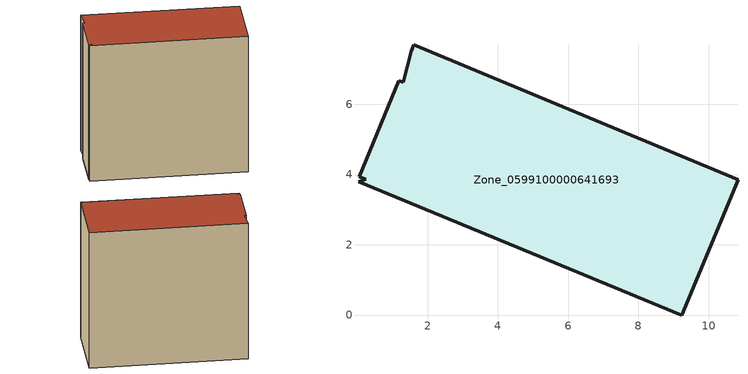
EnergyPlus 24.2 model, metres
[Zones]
Zone_0599100000641693
 floor ground (C_G): 0.05,3.94 1.18,6.67 1.31,6.63 1.53,7.51 1.61,7.69 10.84,3.85 9.24,0 0.03,3.8 0.24,3.86 z0
 wall outside (C_F): 9.24,0 10.84,3.85 1.61,7.69 1.53,7.51 1.31,6.63 1.18,6.67 0.05,3.94 0.24,3.86 0.03,3.8 9.24,0 z0:9.47
 roof outside (C_R): 1.18,6.67 0.05,3.94 0.24,3.86 0.03,3.8 9.24,0 10.84,3.85 1.61,7.69 1.53,7.51 1.31,6.63 z9.47
[BUILDING]
Pand.0599100000641693: North Axis=0; Terrain=City; Loads Convergence Tolerance Value=0.04; Temperature Convergence Tolerance Value=0.4; Solar Distribution=FullExterior; Maximum Number of Warmup Days=25; Minimum Number of Warmup Days=1
[Site:Location]
Rotterdam.The.Hague.AP_ZH_NLD Design_Conditions: Latitude=51.96; Longitude=4.45; Time Zone=1; Elevation=-4.5
[SITE:GROUNDTEMPERATURE:BUILDINGSURFACE]
18, 18, 18, 18, 18, 18, 18, 18, 18, 18, 18, 18
[MATERIAL] Thermal Absorptance=0.9; Solar Absorptance=0.7; Visible Absorptance=0.7
Name | Roughness | Thickness | Conductivity | Density | Specific Heat
G.TI.1946 | MediumSmooth | 0.15 | 1 | 540 | 1210
F.TI.1946 | Rough | 0.3 | 0.857143 | 1920 | 840
R.TI.1946 | MediumRough | 0.2 | 0.1 | 1500 | 1000
[CONSTRUCTION]
C_G: G.TI.1946
C_F: F.TI.1946
C_R: R.TI.1946
[ZONE]
Zone_0599100000641693: Type=1; Multiplier=1; Ceiling Height=Autocalculate; Volume=Autocalculate; Floor Area=autocalculate; Part of Total Floor Area=Yes
[ZONEINFILTRATION:DESIGNFLOWRATE]
Infil_Zone_0599100000641693: Zone or ZoneList or Space or SpaceList=Zone_0599100000641693; Schedule=AlwaysOn; Design Flow Rate Calculation Method=Flow/Area; Flow Rate per Floor Area=0.003; Constant Term Coefficient=1; Temperature Term Coefficient=0; Velocity Term Coefficient=0; Velocity Squared Term Coefficient=0
[HVACTEMPLATE:ZONE:IDEALLOADSAIRSYSTEM]
Zone_0599100000641693: Maximum Heating Supply Air Temperature=50; Minimum Cooling Supply Air Temperature=13; Maximum Heating Supply Air Humidity Ratio=0.0156; Minimum Cooling Supply Air Humidity Ratio=0.0077; Heating Limit=NoLimit; Cooling Limit=NoLimit; Dehumidification Control Type=ConstantSensibleHeatRatio; Cooling Sensible Heat Ratio=0.7; Dehumidification Setpoint=60; Humidification Control Type=None; Humidification Setpoint=30; Outdoor Air Method=None; Outdoor Air Flow Rate per Person=0.00944; Outdoor Air Flow Rate per Zone Floor Area=0; Outdoor Air Flow Rate per Zone=0; Demand Controlled Ventilation Type=None; Outdoor Air Economizer Type=NoEconomizer; Heat Recovery Type=None; Sensible Heat Recovery Effectiveness=0.7; Latent Heat Recovery Effectiveness=0.65
[ZONECONTROL:THERMOSTAT]
ThermostatControl_Zone_0599100000641693: Zone or ZoneList=Zone_0599100000641693; Control Type Schedule=DualSetpointControlType; Control 1=Thermostat_Zone_0599100000641693; Temperature Difference Between Cutout And Setpoint=0
[THERMOSTATSETPOINT:DUALSETPOINT]
Thermostat_Zone_0599100000641693: Heating Setpoint Temperature Schedule=HeatingSetpoint_Zone_0599100000641693; Cooling Setpoint Temperature Schedule=CoolingSetpoint_Zone_0599100000641693
[SCHEDULE:COMPACT]
HeatingSetpoint_Zone_0599100000641693: Through: 12/31, For: AllDays, Until: 24:00, 21
CoolingSetpoint_Zone_0599100000641693: Through: 12/31, For: AllDays, Until: 24:00, 24
DualSetpointControlType: Through: 12/31, For: AllDays, Until: 24:00, 4
AlwaysOn: Through: 12/31, For: AllDays, Until: 24:00, 1
